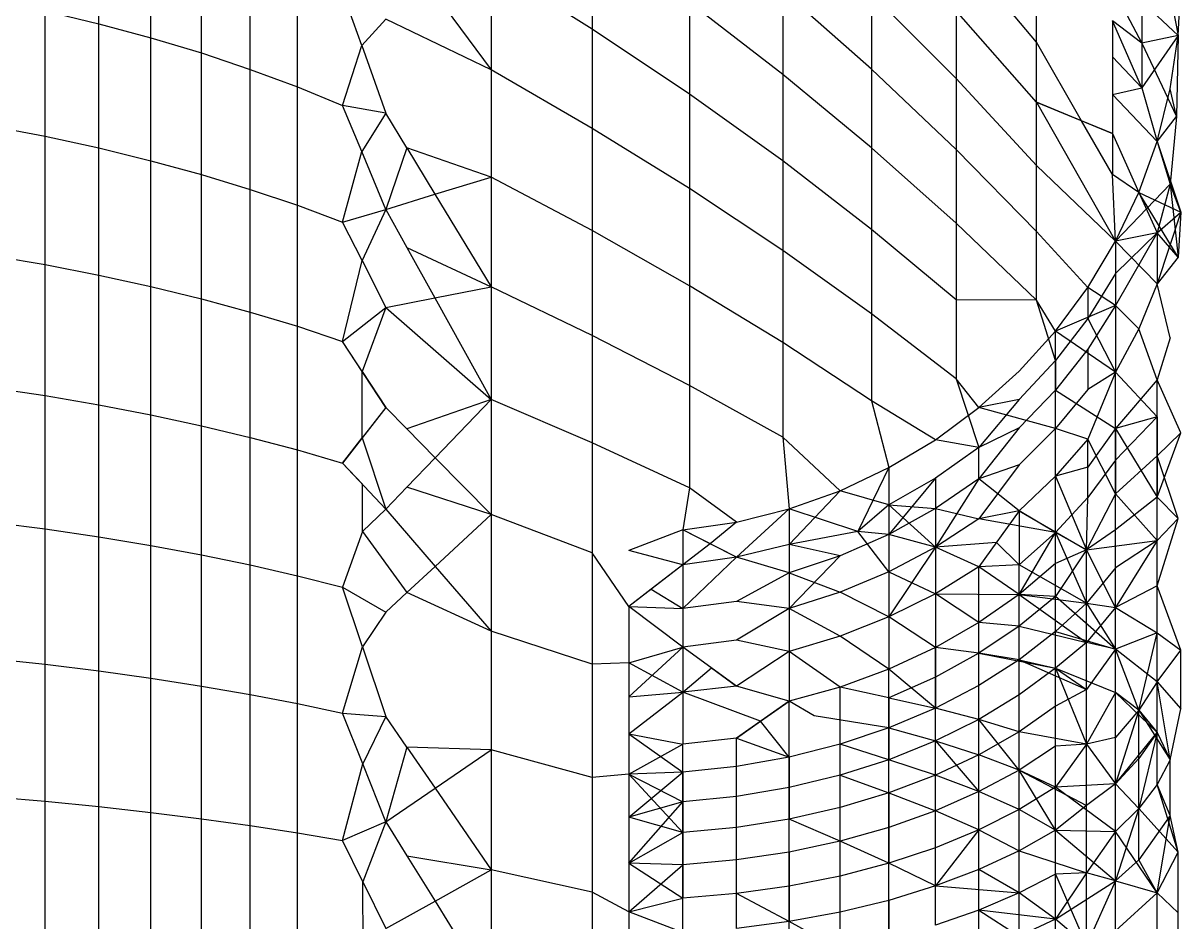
# Model space of a CAD drawing. Header units: inches. Extents: x 17 to 4615, y 5 to 3256.
# Drawn here: x 743.485 to 744.533, y 2417.749 to 2418.563 of the extents above; entities that cross this region are included whole.
import ezdxf

# ---------------------------------------------------------------- set-up
doc = ezdxf.new("R2010")
doc.units = ezdxf.units.IN
doc.header["$MEASUREMENT"] = 0

msp = doc.modelspace()

# ---------------------------------------------------------------- linework, layer by layer
for p, q in [((743.5533, 2418.5625), (743.5533, 2418.6722)), ((743.6005, 2418.5498), (743.6005, 2418.6583)), ((743.6463, 2418.536), (743.6463, 2418.6432)), ((744.0003, 2418.6448), (744.0003, 2418.5577)), ((743.6906, 2418.5211), (743.6906, 2418.627)), ((744.4027, 2418.5459), (744.33, 2418.6327)), ((743.9086, 2418.6149), (743.9086, 2418.5207)), ((744.0003, 2418.5577), (743.9086, 2418.6149)), ((744.5176, 2418.6222), (744.5309, 2418.5519)), ((743.7333, 2418.5053), (743.7333, 2418.6097)), ((744.4027, 2418.5459), (744.4027, 2418.5975)), ((744.4713, 2418.596), (744.4981, 2418.5449)), ((744.5309, 2418.5519), (744.5333, 2418.6008)), ((743.7915, 2418.5429), (743.7742, 2418.5913)), ((743.858, 2418.5893), (743.9086, 2418.5207)), ((744.1728, 2418.5922), (744.1728, 2418.5166)), ((744.2533, 2418.5213), (744.1728, 2418.5922)), ((744.2533, 2418.5897), (744.2533, 2418.5213)), ((744.33, 2418.5128), (744.2533, 2418.5897)), ((744.4981, 2418.5826), (744.5309, 2418.5519)), ((744.4981, 2418.5826), (744.4981, 2418.5449)), ((743.5048, 2418.5741), (743.5533, 2418.5625)), ((743.5048, 2418.4605), (743.5048, 2418.5741)), ((744.0884, 2418.5816), (744.0884, 2418.4988)), ((744.1728, 2418.5166), (744.0884, 2418.5816)), ((744.33, 2418.5742), (744.33, 2418.5128)), ((744.4027, 2418.4914), (744.33, 2418.5742)), ((743.5533, 2418.5625), (743.6005, 2418.5498)), ((743.5533, 2418.45), (743.5533, 2418.5625)), ((743.8134, 2418.5667), (743.7915, 2418.5429)), ((743.9086, 2418.5207), (743.8134, 2418.5667)), ((744.4981, 2418.5044), (744.4713, 2418.5651)), ((744.4713, 2418.5651), (744.4713, 2418.5326)), ((744.4981, 2418.5449), (744.4713, 2418.5651)), ((744.0003, 2418.5577), (744.0003, 2418.4677)), ((744.0884, 2418.4988), (744.0003, 2418.5577)), ((744.5309, 2418.5519), (744.4981, 2418.5449)), ((744.5309, 2418.5519), (744.4981, 2418.5044)), ((744.5237, 2418.5034), (744.5309, 2418.5519)), ((744.5309, 2418.5519), (744.5294, 2418.4783)), ((743.6005, 2418.5498), (743.6463, 2418.536)), ((743.6005, 2418.4384), (743.6005, 2418.5498)), ((743.7742, 2418.4884), (743.7915, 2418.5429)), ((743.7915, 2418.5429), (743.8134, 2418.4814)), ((744.4027, 2418.4914), (744.4027, 2418.5459)), ((744.4435, 2418.4744), (744.4027, 2418.5459)), ((744.4981, 2418.5449), (744.5294, 2418.4783)), ((744.4981, 2418.5449), (744.4981, 2418.5044)), ((743.6463, 2418.536), (743.6906, 2418.5211)), ((743.6463, 2418.4259), (743.6463, 2418.536)), ((744.4713, 2418.5326), (744.4981, 2418.5044)), ((744.4713, 2418.5326), (744.4713, 2418.4985)), ((743.6906, 2418.5211), (743.7333, 2418.5053)), ((743.6906, 2418.4124), (743.6906, 2418.5211)), ((743.9086, 2418.5207), (743.9086, 2418.4236)), ((744.0003, 2418.4677), (743.9086, 2418.5207)), ((744.2533, 2418.5213), (744.2533, 2418.45)), ((744.33, 2418.4486), (744.2533, 2418.5213)), ((744.1728, 2418.5166), (744.1728, 2418.4382)), ((744.2533, 2418.45), (744.1728, 2418.5166)), ((744.33, 2418.5128), (744.33, 2418.4486)), ((744.4027, 2418.4341), (744.33, 2418.5128)), ((743.7333, 2418.5053), (743.7742, 2418.4884)), ((743.7333, 2418.398), (743.7333, 2418.5053)), ((744.0884, 2418.4988), (744.0884, 2418.4132)), ((744.1728, 2418.4382), (744.0884, 2418.4988)), ((744.4713, 2418.4985), (744.4981, 2418.5044)), ((744.4713, 2418.4985), (744.5118, 2418.4558)), ((744.4713, 2418.4985), (744.4713, 2418.4629)), ((744.4981, 2418.5044), (744.5118, 2418.4558)), ((744.5118, 2418.4558), (744.5237, 2418.5034)), ((744.5294, 2418.4783), (744.5237, 2418.5034)), ((743.8134, 2418.4814), (743.7742, 2418.4884)), ((743.7916, 2418.4466), (743.7742, 2418.4884)), ((744.4027, 2418.4341), (744.4027, 2418.4914)), ((744.4027, 2418.4914), (744.4743, 2418.3654)), ((744.4027, 2418.4914), (744.4713, 2418.4629)), ((744.4435, 2418.4744), (744.4027, 2418.4914)), ((743.8134, 2418.4814), (743.7916, 2418.4466)), ((743.8324, 2418.45), (743.8134, 2418.4814)), ((744.5118, 2418.4558), (744.5294, 2418.4783)), ((744.5294, 2418.4783), (744.5237, 2418.417)), ((743.4552, 2418.47), (743.5048, 2418.4605)), ((744.0003, 2418.4677), (744.0003, 2418.3751)), ((744.0884, 2418.4132), (744.0003, 2418.4677)), ((744.4713, 2418.4259), (744.4435, 2418.4744)), ((744.4713, 2418.4629), (744.4435, 2418.4744)), ((743.5048, 2418.4605), (743.5533, 2418.45)), ((743.5048, 2418.3442), (743.5048, 2418.4605)), ((744.4713, 2418.4629), (744.4953, 2418.4097)), ((744.4713, 2418.4629), (744.4713, 2418.4259)), ((743.5533, 2418.45), (743.6005, 2418.4384)), ((743.5533, 2418.3348), (743.5533, 2418.45)), ((743.7742, 2418.3828), (743.7916, 2418.4466)), ((743.8134, 2418.3942), (743.7916, 2418.4466)), ((743.8324, 2418.45), (743.8134, 2418.3942)), ((743.9086, 2418.4236), (743.8324, 2418.45)), ((743.8324, 2418.45), (743.8578, 2418.408)), ((744.2533, 2418.45), (744.2533, 2418.376)), ((744.33, 2418.3817), (744.2533, 2418.45)), ((744.33, 2418.4486), (744.33, 2418.3817)), ((744.4027, 2418.3742), (744.33, 2418.4486)), ((744.4953, 2418.4097), (744.5118, 2418.4558)), ((744.5118, 2418.4558), (744.5237, 2418.417)), ((744.5118, 2418.4558), (744.5333, 2418.3917)), ((743.6005, 2418.4384), (743.6463, 2418.4259)), ((743.6005, 2418.3244), (743.6005, 2418.4384)), ((744.1728, 2418.4382), (744.1728, 2418.3571)), ((744.2533, 2418.376), (744.1728, 2418.4382)), ((743.6463, 2418.4259), (743.6906, 2418.4124)), ((743.6463, 2418.3132), (743.6463, 2418.4259)), ((744.4027, 2418.3742), (744.4027, 2418.4341)), ((744.4743, 2418.3654), (744.4027, 2418.4341)), ((744.4743, 2418.3654), (744.4713, 2418.4259)), ((744.4953, 2418.4097), (744.4713, 2418.4259)), ((743.8578, 2418.408), (743.9086, 2418.4236)), ((743.9086, 2418.4236), (743.9086, 2418.324)), ((744.0003, 2418.3751), (743.9086, 2418.4236)), ((744.4743, 2418.3654), (744.5237, 2418.417)), ((744.5237, 2418.417), (744.5118, 2418.3731)), ((744.5333, 2418.3917), (744.5237, 2418.417)), ((744.5237, 2418.417), (744.5309, 2418.3509)), ((743.6906, 2418.4124), (743.7333, 2418.398)), ((743.6906, 2418.3012), (743.6906, 2418.4124)), ((743.8134, 2418.3942), (743.8578, 2418.408)), ((743.8578, 2418.408), (743.9086, 2418.324)), ((744.0884, 2418.4132), (744.0884, 2418.3251)), ((744.1728, 2418.3571), (744.0884, 2418.4132)), ((744.4743, 2418.3654), (744.4953, 2418.4097)), ((744.4953, 2418.4097), (744.5333, 2418.3917)), ((744.5309, 2418.3509), (744.4953, 2418.4097)), ((744.4953, 2418.4097), (744.5118, 2418.3731)), ((743.7333, 2418.398), (743.7742, 2418.3828)), ((743.7333, 2418.2883), (743.7333, 2418.398)), ((743.7742, 2418.3828), (743.8134, 2418.3942)), ((743.8134, 2418.3942), (743.7918, 2418.348)), ((743.8134, 2418.3942), (743.8324, 2418.3598)), ((743.7918, 2418.348), (743.7742, 2418.3828)), ((744.5333, 2418.3917), (744.5118, 2418.3267)), ((744.5118, 2418.3731), (744.5333, 2418.3917)), ((744.5333, 2418.3917), (744.5309, 2418.3509)), ((744.0003, 2418.3751), (744.0003, 2418.28)), ((744.0884, 2418.3251), (744.0003, 2418.3751)), ((744.2533, 2418.376), (744.2533, 2418.2996)), ((744.33, 2418.3123), (744.2533, 2418.376)), ((744.33, 2418.3817), (744.33, 2418.3123)), ((744.4027, 2418.3119), (744.33, 2418.3817)), ((744.4027, 2418.3119), (744.4027, 2418.3742)), ((744.4027, 2418.3742), (744.4491, 2418.3234)), ((744.5118, 2418.3731), (744.4743, 2418.3362)), ((744.5118, 2418.3731), (744.4743, 2418.3073)), ((744.5118, 2418.3731), (744.4743, 2418.3654)), ((744.5118, 2418.3731), (744.5118, 2418.3267)), ((744.5309, 2418.3509), (744.5118, 2418.3731)), ((744.4491, 2418.3234), (744.4743, 2418.3654)), ((744.4743, 2418.3654), (744.4743, 2418.3362)), ((744.4743, 2418.3654), (744.5118, 2418.3267)), ((744.4743, 2418.3654), (744.4743, 2418.3073)), ((743.4552, 2418.3527), (743.5048, 2418.3442)), ((743.8324, 2418.3598), (743.9086, 2418.324)), ((743.8324, 2418.3598), (743.8577, 2418.314)), ((744.1728, 2418.3571), (744.1728, 2418.2737)), ((744.2533, 2418.2996), (744.1728, 2418.3571)), ((743.5048, 2418.3442), (743.5533, 2418.3348)), ((743.5048, 2418.2255), (743.5048, 2418.3442)), ((743.7742, 2418.2746), (743.7918, 2418.348)), ((743.7918, 2418.348), (743.8134, 2418.3053)), ((744.5309, 2418.3509), (744.5118, 2418.3267)), ((743.5533, 2418.3348), (743.6005, 2418.3244)), ((743.5533, 2418.2172), (743.5533, 2418.3348)), ((744.4743, 2418.3362), (744.4491, 2418.2954)), ((744.4743, 2418.3362), (744.4743, 2418.3073)), ((743.6005, 2418.3244), (743.6463, 2418.3132)), ((743.6005, 2418.2081), (743.6005, 2418.3244)), ((743.8577, 2418.314), (743.9086, 2418.324)), ((743.9086, 2418.324), (743.9086, 2418.222)), ((744.0003, 2418.28), (743.9086, 2418.324)), ((744.0884, 2418.3251), (744.0884, 2418.2346)), ((744.1728, 2418.2737), (744.0884, 2418.3251)), ((744.4198, 2418.284), (744.4491, 2418.3234)), ((744.4491, 2418.3234), (744.4491, 2418.2954)), ((744.4743, 2418.3073), (744.4491, 2418.3234)), ((744.5118, 2418.3267), (744.4953, 2418.286)), ((744.5237, 2418.278), (744.5118, 2418.3267)), ((743.6463, 2418.3132), (743.6906, 2418.3012)), ((743.6463, 2418.1982), (743.6463, 2418.3132)), ((743.8134, 2418.3053), (743.8577, 2418.314)), ((743.8577, 2418.314), (743.9086, 2418.222)), ((744.33, 2418.3123), (744.33, 2418.2407)), ((744.4027, 2418.3119), (744.33, 2418.3123)), ((744.4198, 2418.2572), (744.4027, 2418.3119)), ((744.4198, 2418.284), (744.4027, 2418.3119)), ((743.6906, 2418.3012), (743.7333, 2418.2883)), ((743.6906, 2418.1876), (743.6906, 2418.3012)), ((743.7742, 2418.2746), (743.8134, 2418.3053)), ((743.8134, 2418.3053), (743.7919, 2418.2475)), ((743.8134, 2418.3053), (743.9086, 2418.222)), ((744.2533, 2418.2996), (744.2533, 2418.2209)), ((744.33, 2418.2407), (744.2533, 2418.2996)), ((744.4743, 2418.3073), (744.4198, 2418.284)), ((744.4743, 2418.3073), (744.4491, 2418.2677)), ((744.4743, 2418.3073), (744.4953, 2418.286)), ((744.4743, 2418.3073), (744.4743, 2418.2468)), ((744.4491, 2418.2954), (744.4198, 2418.2572)), ((744.4491, 2418.2954), (744.4743, 2418.2468)), ((743.7333, 2418.2883), (743.7742, 2418.2746)), ((743.7333, 2418.1763), (743.7333, 2418.2883)), ((744.0003, 2418.28), (744.0003, 2418.1826)), ((744.0884, 2418.2346), (744.0003, 2418.28)), ((744.3869, 2418.2477), (744.4198, 2418.284)), ((744.4198, 2418.2572), (744.4198, 2418.284)), ((744.4743, 2418.2468), (744.4198, 2418.284)), ((744.4953, 2418.286), (744.4743, 2418.2468)), ((744.5118, 2418.2397), (744.4953, 2418.286)), ((744.5237, 2418.278), (744.5118, 2418.2397)), ((743.8134, 2418.2147), (743.7742, 2418.2746)), ((743.7919, 2418.2475), (743.7742, 2418.2746)), ((744.1728, 2418.2737), (744.1728, 2418.188)), ((744.2533, 2418.2209), (744.1728, 2418.2737)), ((744.4491, 2418.2677), (744.4198, 2418.2306)), ((744.4491, 2418.2677), (744.4491, 2418.2312)), ((744.4198, 2418.2572), (744.3869, 2418.2219)), ((744.4198, 2418.1956), (744.4198, 2418.2572)), ((744.4198, 2418.2572), (744.4198, 2418.2306)), ((743.7919, 2418.2475), (743.8134, 2418.2147)), ((743.792, 2418.1872), (743.7919, 2418.2475)), ((744.3505, 2418.2148), (744.3869, 2418.2477)), ((744.4743, 2418.2468), (744.4491, 2418.2312)), ((744.4743, 2418.2468), (744.4491, 2418.1862)), ((744.4743, 2418.1957), (744.4743, 2418.2468)), ((744.5118, 2418.2064), (744.4743, 2418.2468)), ((744.33, 2418.2407), (744.3505, 2418.1786)), ((744.3505, 2418.2148), (744.33, 2418.2407)), ((744.5118, 2418.2397), (744.4743, 2418.1957)), ((744.5118, 2418.2064), (744.5118, 2418.2397)), ((744.5333, 2418.1918), (744.5118, 2418.2397)), ((744.5118, 2418.171), (744.5118, 2418.2397)), ((743.4552, 2418.233), (743.5048, 2418.2255)), ((743.5048, 2418.2255), (743.5533, 2418.2172)), ((743.5048, 2418.1047), (743.5048, 2418.2255)), ((744.0884, 2418.2346), (744.0884, 2418.142)), ((744.1728, 2418.188), (744.0884, 2418.2346)), ((744.4198, 2418.2306), (744.3869, 2418.1964)), ((744.4491, 2418.2312), (744.4198, 2418.1956)), ((744.4198, 2418.2306), (744.4743, 2418.1957)), ((743.5533, 2418.2172), (743.6005, 2418.2081)), ((743.5533, 2418.0976), (743.5533, 2418.2172)), ((743.9086, 2418.222), (743.8324, 2418.1954)), ((743.8581, 2418.1693), (743.9086, 2418.222)), ((743.9086, 2418.222), (743.9086, 2418.1179)), ((744.0003, 2418.1826), (743.9086, 2418.222)), ((744.2533, 2418.2209), (744.269, 2418.1604)), ((744.3111, 2418.1856), (744.2533, 2418.2209)), ((744.3869, 2418.2219), (744.3505, 2418.2148)), ((744.3869, 2418.2219), (744.3505, 2418.1786)), ((743.6005, 2418.2081), (743.6463, 2418.1982)), ((743.6005, 2418.0897), (743.6005, 2418.2081)), ((743.8134, 2418.2147), (743.7742, 2418.1642)), ((743.8134, 2418.2147), (743.792, 2418.1872)), ((743.8324, 2418.1954), (743.8134, 2418.2147)), ((744.3111, 2418.1856), (744.3505, 2418.2148)), ((744.4198, 2418.1956), (744.3505, 2418.2148)), ((744.5118, 2418.2064), (744.4743, 2418.167)), ((744.5118, 2418.2064), (744.4743, 2418.1957)), ((744.5118, 2418.171), (744.5118, 2418.2064)), ((744.5118, 2418.2064), (744.5118, 2418.1336)), ((743.6463, 2418.1982), (743.6906, 2418.1876)), ((743.6463, 2418.0812), (743.6463, 2418.1982)), ((743.8324, 2418.1954), (743.8581, 2418.1693)), ((744.3869, 2418.1964), (744.3505, 2418.1786)), ((744.3869, 2418.1964), (744.3505, 2418.1501)), ((744.4198, 2418.1956), (744.3869, 2418.1627)), ((744.4198, 2418.1524), (744.4198, 2418.1956)), ((744.4491, 2418.1862), (744.4198, 2418.1956)), ((744.4743, 2418.1957), (744.4491, 2418.1607)), ((744.4743, 2418.167), (744.4743, 2418.1957)), ((744.4743, 2418.1957), (744.5118, 2418.1336)), ((744.4743, 2418.1957), (744.4743, 2418.1364)), ((743.6906, 2418.1876), (743.7333, 2418.1763)), ((743.6906, 2418.0721), (743.6906, 2418.1876)), ((743.7742, 2418.1642), (743.792, 2418.1872)), ((743.792, 2418.1872), (743.8134, 2418.1226)), ((744.1728, 2418.188), (744.1785, 2418.1229)), ((744.2247, 2418.1394), (744.1728, 2418.188)), ((744.269, 2418.1604), (744.3111, 2418.1856)), ((744.3505, 2418.1786), (744.3111, 2418.1856)), ((744.4491, 2418.1862), (744.4198, 2418.1524)), ((744.4491, 2418.1607), (744.4491, 2418.1862)), ((744.4743, 2418.1364), (744.4491, 2418.1862)), ((744.5333, 2418.1918), (744.5118, 2418.171)), ((744.5118, 2418.1336), (744.5333, 2418.1918)), ((743.7333, 2418.1763), (743.7742, 2418.1642)), ((743.7333, 2418.0623), (743.7333, 2418.1763)), ((744.0003, 2418.1826), (744.0003, 2418.0832)), ((744.0884, 2418.142), (744.0003, 2418.1826)), ((744.3505, 2418.1786), (744.3111, 2418.1507)), ((744.3505, 2418.1501), (744.3505, 2418.1786)), ((743.8134, 2418.1226), (743.7742, 2418.1642)), ((743.7921, 2418.1453), (743.7742, 2418.1642)), ((743.8324, 2418.1425), (743.8581, 2418.1693)), ((743.8581, 2418.1693), (743.9086, 2418.1179)), ((744.3869, 2418.1627), (744.3505, 2418.1501)), ((744.3869, 2418.1627), (744.3505, 2418.1138)), ((744.4743, 2418.167), (744.4491, 2418.1332)), ((744.5118, 2418.171), (744.4743, 2418.1364)), ((744.4743, 2418.1364), (744.4743, 2418.167)), ((744.5118, 2418.1336), (744.5118, 2418.171)), ((744.5309, 2418.1142), (744.5118, 2418.171)), ((744.2247, 2418.1394), (744.269, 2418.1604)), ((744.269, 2418.1604), (744.2407, 2418.1023)), ((744.269, 2418.1604), (744.269, 2418.1265)), ((744.4198, 2418.1524), (744.3869, 2418.1212)), ((744.4491, 2418.1607), (744.4198, 2418.1524)), ((744.4198, 2418.1015), (744.4198, 2418.1524)), ((744.4198, 2418.1524), (744.448, 2418.0859)), ((744.4491, 2418.1332), (744.4491, 2418.1607)), ((743.7922, 2418.1025), (743.7921, 2418.1453)), ((743.8324, 2418.1425), (743.8134, 2418.1226)), ((743.9086, 2418.1179), (743.8324, 2418.1425)), ((744.0884, 2418.142), (744.0823, 2418.1038)), ((744.1309, 2418.111), (744.0884, 2418.142)), ((744.3111, 2418.1507), (744.269, 2418.1265)), ((744.3111, 2418.1507), (744.269, 2418.0998)), ((744.3111, 2418.1507), (744.3111, 2418.0881)), ((744.3505, 2418.1501), (744.3111, 2418.1231)), ((744.3505, 2418.1501), (744.3111, 2418.0881)), ((744.3869, 2418.1212), (744.3505, 2418.1501)), ((744.1785, 2418.1229), (744.2247, 2418.1394)), ((744.2247, 2418.1394), (744.1785, 2418.0906)), ((744.269, 2418.1265), (744.2247, 2418.1394)), ((744.4491, 2418.1332), (744.4198, 2418.1015)), ((744.4743, 2418.1364), (744.448, 2418.0859)), ((744.448, 2418.0859), (744.4491, 2418.1332)), ((744.4743, 2418.1039), (744.4743, 2418.1364)), ((744.5118, 2418.0943), (744.4743, 2418.1364)), ((744.5118, 2418.1336), (744.4743, 2418.1039)), ((744.5118, 2418.0943), (744.5118, 2418.1336)), ((744.5118, 2418.1336), (744.5309, 2418.1142)), ((743.8134, 2418.1226), (743.7922, 2418.1025)), ((743.8134, 2418.1226), (743.858, 2418.0708)), ((744.1309, 2418.111), (744.1785, 2418.1229)), ((744.1785, 2418.1229), (744.1309, 2418.0792)), ((744.2407, 2418.1023), (744.1785, 2418.1229)), ((744.1785, 2418.1229), (744.1785, 2418.0906)), ((744.269, 2418.1265), (744.2407, 2418.1023)), ((744.269, 2418.1265), (744.269, 2418.0658)), ((744.3111, 2418.0881), (744.269, 2418.1265)), ((744.269, 2418.1265), (744.3111, 2418.1231)), ((744.3111, 2418.1231), (744.269, 2418.0998)), ((744.3111, 2418.1231), (744.3505, 2418.1138)), ((744.3869, 2418.1212), (744.3505, 2418.1138)), ((744.3869, 2418.1212), (744.3505, 2418.0703)), ((744.3869, 2418.1212), (744.3869, 2418.0723)), ((744.3869, 2418.1212), (744.448, 2418.0859)), ((744.4198, 2418.1015), (744.3869, 2418.1212)), ((743.4552, 2418.1111), (743.5048, 2418.1047)), ((743.858, 2418.0708), (743.9086, 2418.1179)), ((743.9086, 2418.1179), (743.9086, 2418.012)), ((744.0003, 2418.0832), (743.9086, 2418.1179)), ((744.0823, 2418.1038), (744.1309, 2418.111)), ((744.1309, 2418.111), (744.1071, 2418.0913)), ((744.3505, 2418.1138), (744.3111, 2418.0881)), ((744.4198, 2418.1015), (744.3505, 2418.1138)), ((744.5309, 2418.1142), (744.5118, 2418.0943)), ((744.5118, 2418.0532), (744.5309, 2418.1142)), ((743.5048, 2418.1047), (743.5533, 2418.0976)), ((743.5048, 2417.9821), (743.5048, 2418.1047)), ((743.7922, 2418.1025), (743.7742, 2418.0519)), ((743.7922, 2418.1025), (743.8324, 2418.047)), ((744.0823, 2418.1038), (744.0333, 2418.0852)), ((744.1309, 2418.0792), (744.0823, 2418.1038)), ((744.0823, 2418.1038), (744.0823, 2418.0325)), ((744.1071, 2418.0913), (744.0823, 2418.1038)), ((744.0823, 2418.1038), (744.0823, 2418.0723)), ((744.2407, 2418.1023), (744.1785, 2418.0906)), ((744.269, 2418.0998), (744.2247, 2418.0804)), ((744.269, 2418.0658), (744.2407, 2418.1023)), ((744.269, 2418.0998), (744.2407, 2418.1023)), ((744.3111, 2418.0881), (744.269, 2418.0998)), ((744.4198, 2418.1015), (744.3869, 2418.0723)), ((744.3869, 2418.0453), (744.4198, 2418.1015)), ((744.4198, 2418.0734), (744.4198, 2418.1015)), ((744.4198, 2418.1015), (744.448, 2418.0375)), ((744.448, 2418.0859), (744.4198, 2418.1015)), ((744.4743, 2418.1039), (744.448, 2418.0859)), ((744.4743, 2418.0695), (744.4743, 2418.1039)), ((743.5533, 2418.0976), (743.6005, 2418.0897)), ((743.5533, 2417.9761), (743.5533, 2418.0976)), ((743.6005, 2418.0897), (743.6463, 2418.0812)), ((743.6005, 2417.9696), (743.6005, 2418.0897)), ((744.1071, 2418.0913), (744.0823, 2418.0723)), ((744.1309, 2418.0792), (744.1071, 2418.0913)), ((744.1785, 2418.0906), (744.1309, 2418.0792)), ((744.2247, 2418.0804), (744.1785, 2418.0906)), ((744.1785, 2418.0906), (744.1785, 2418.0327)), ((744.3663, 2418.0924), (744.3111, 2418.0881)), ((744.3869, 2418.0723), (744.3663, 2418.0924)), ((744.448, 2418.0859), (744.5118, 2418.0943)), ((744.5118, 2418.0943), (744.4743, 2418.0695)), ((744.5118, 2418.0943), (744.4743, 2418.0335)), ((744.5118, 2418.0532), (744.5118, 2418.0943)), ((743.6463, 2418.0812), (743.6906, 2418.0721)), ((743.6463, 2417.9624), (743.6463, 2418.0812)), ((744.0003, 2418.0832), (744.0003, 2417.9821)), ((744.0333, 2418.0345), (744.0003, 2418.0832)), ((744.0823, 2418.0723), (744.0333, 2418.0852)), ((744.1309, 2418.0792), (744.0823, 2418.0723)), ((744.1309, 2418.0792), (744.0823, 2418.0325)), ((744.1785, 2418.0651), (744.1309, 2418.0792)), ((744.2247, 2418.0804), (744.1785, 2418.0651)), ((744.2247, 2418.0804), (744.1785, 2418.0327)), ((744.3111, 2418.0881), (744.269, 2418.0658)), ((744.3111, 2418.0881), (744.269, 2418.025)), ((744.3505, 2418.0703), (744.3111, 2418.0881)), ((744.3111, 2418.0881), (744.3111, 2418.046)), ((744.448, 2418.0859), (744.4198, 2418.0734)), ((744.448, 2418.0859), (744.4198, 2418.0435)), ((744.448, 2418.0375), (744.448, 2418.0859)), ((744.4743, 2418.0335), (744.448, 2418.0859)), ((743.6906, 2418.0721), (743.7333, 2418.0623)), ((743.6906, 2417.9548), (743.6906, 2418.0721)), ((743.8324, 2418.047), (743.858, 2418.0708)), ((743.858, 2418.0708), (743.9086, 2418.012)), ((744.0823, 2418.0723), (744.0333, 2418.0345)), ((744.0823, 2418.0723), (744.0537, 2418.0502)), ((744.3505, 2418.0703), (744.3111, 2418.046)), ((744.3869, 2418.0723), (744.3505, 2418.0703)), ((744.3505, 2418.0198), (744.3505, 2418.0703)), ((744.3869, 2418.0453), (744.3505, 2418.0703)), ((744.4198, 2418.0734), (744.3869, 2418.0453)), ((744.3869, 2418.0453), (744.3869, 2418.0723)), ((744.448, 2418.0375), (744.3869, 2418.0723)), ((744.4198, 2418.0435), (744.4198, 2418.0734)), ((744.4743, 2418.0695), (744.448, 2418.0375)), ((744.4743, 2418.0335), (744.4743, 2418.0695)), ((743.7333, 2418.0623), (743.7742, 2418.0519)), ((743.7333, 2417.9466), (743.7333, 2418.0623)), ((744.1785, 2418.0651), (744.1309, 2418.039)), ((744.1785, 2418.0651), (744.2247, 2418.0473)), ((744.269, 2418.0658), (744.2247, 2418.0473)), ((744.269, 2418.0658), (744.269, 2418.025)), ((744.269, 2418.0658), (744.3111, 2418.046)), ((743.7742, 2418.0519), (743.8134, 2418.0292)), ((743.7923, 2417.9978), (743.7742, 2418.0519)), ((744.0537, 2418.0502), (744.0333, 2418.0345)), ((744.0537, 2418.0502), (744.0823, 2418.0325)), ((744.2247, 2418.0473), (744.1785, 2418.0327)), ((744.269, 2418.025), (744.2247, 2418.0473)), ((744.5118, 2418.0532), (744.4743, 2418.0335)), ((744.5118, 2418.0105), (744.5118, 2418.0532)), ((744.5333, 2417.9949), (744.5118, 2418.0532)), ((743.8324, 2418.047), (743.8134, 2418.0292)), ((743.9086, 2418.012), (743.8324, 2418.047)), ((744.1309, 2418.039), (744.0823, 2418.0325)), ((744.1785, 2418.0327), (744.1309, 2418.039)), ((744.3111, 2418.046), (744.269, 2418.025)), ((744.3111, 2418.046), (744.3111, 2417.9972)), ((744.3505, 2418.0198), (744.3111, 2418.046)), ((744.3111, 2418.046), (744.3869, 2418.0453)), ((744.3869, 2418.0453), (744.3505, 2418.0198)), ((744.3869, 2418.0165), (744.3869, 2418.0453)), ((744.3869, 2417.9862), (744.3869, 2418.0453)), ((744.3869, 2418.0453), (744.448, 2418.0375)), ((744.4198, 2418.0435), (744.3869, 2418.0453)), ((744.3869, 2418.0453), (744.448, 2418.0018)), ((744.4198, 2418.0435), (744.3869, 2418.0165)), ((744.4198, 2418.0119), (744.4198, 2418.0435)), ((744.4743, 2417.9958), (744.4198, 2418.0435)), ((744.448, 2418.0375), (744.4198, 2418.0119)), ((744.448, 2418.0018), (744.448, 2418.0375)), ((744.448, 2418.0375), (744.4743, 2418.0335)), ((744.448, 2418.0375), (744.4743, 2417.9958)), ((743.8134, 2418.0292), (743.7923, 2417.9978)), ((744.0333, 2418.0345), (744.0333, 2417.9833)), ((744.0333, 2418.0345), (744.0823, 2418.0325)), ((744.0823, 2417.9977), (744.0333, 2418.0345)), ((744.0823, 2418.0325), (744.0823, 2417.9567)), ((744.1785, 2418.0327), (744.1309, 2418.0039)), ((744.1785, 2418.0327), (744.1785, 2417.9938)), ((744.2247, 2418.0076), (744.1785, 2418.0327)), ((744.4743, 2418.0335), (744.448, 2418.0018)), ((744.4743, 2417.9958), (744.4743, 2418.0335)), ((744.4743, 2418.0335), (744.5118, 2418.0105)), ((744.269, 2418.025), (744.2247, 2418.0076)), ((744.269, 2418.025), (744.269, 2417.9777)), ((744.3111, 2417.9972), (744.269, 2418.025)), ((744.3505, 2418.0198), (744.3111, 2417.9972)), ((744.3505, 2417.9921), (744.3505, 2418.0198)), ((744.3869, 2418.0165), (744.3505, 2418.0198)), ((744.3869, 2418.0165), (744.3505, 2417.9921)), ((744.3869, 2417.9862), (744.3869, 2418.0165)), ((744.3869, 2418.0165), (744.448, 2418.0018)), ((743.9086, 2418.012), (743.9086, 2417.9045)), ((744.0003, 2417.9821), (743.9086, 2418.012)), ((744.2247, 2418.0076), (744.1785, 2417.9938)), ((744.269, 2417.9777), (744.2247, 2418.0076)), ((744.4198, 2418.0119), (744.3869, 2417.9862)), ((744.4198, 2417.9787), (744.4198, 2418.0119)), ((744.4198, 2418.0119), (744.4743, 2417.9958)), ((744.5118, 2418.0105), (744.4743, 2417.9958)), ((744.4953, 2417.9405), (744.5118, 2418.0105)), ((744.5118, 2417.9661), (744.5118, 2418.0105)), ((744.5118, 2418.0105), (744.5333, 2417.9949)), ((743.7742, 2417.9379), (743.7923, 2417.9978)), ((743.7923, 2417.9978), (743.8134, 2417.9347)), ((744.0333, 2417.9833), (744.0823, 2417.9977)), ((744.0333, 2417.9527), (744.0823, 2417.9977)), ((744.1309, 2418.0039), (744.0823, 2417.9977)), ((744.1309, 2417.9624), (744.0823, 2417.9977)), ((744.1785, 2417.9938), (744.1309, 2418.0039)), ((744.3111, 2417.9972), (744.269, 2417.9777)), ((744.3111, 2417.9705), (744.3111, 2417.9972)), ((744.3111, 2417.9972), (744.3111, 2417.9422)), ((744.3505, 2417.9921), (744.3111, 2417.9972)), ((744.448, 2418.0018), (744.4198, 2417.9787)), ((744.448, 2417.9591), (744.448, 2418.0018)), ((744.4743, 2417.9958), (744.448, 2418.0018)), ((744.4743, 2417.9958), (744.448, 2417.9591)), ((744.4743, 2417.9565), (744.4743, 2417.9958)), ((744.4953, 2417.9405), (744.4743, 2417.9958)), ((744.5118, 2417.9661), (744.4743, 2417.9958)), ((744.5118, 2417.9661), (744.5333, 2417.9949)), ((744.5333, 2417.9416), (744.5333, 2417.9949)), ((743.4552, 2417.9875), (743.5048, 2417.9821)), ((744.1785, 2417.9938), (744.1309, 2417.9624)), ((744.2247, 2417.9615), (744.1785, 2417.9938)), ((744.1785, 2417.9938), (744.1785, 2417.9487)), ((744.3505, 2417.9921), (744.3111, 2417.9705)), ((744.3505, 2417.9629), (744.3505, 2417.9921)), ((744.3869, 2417.9862), (744.3505, 2417.9921)), ((744.3505, 2417.9921), (744.4198, 2417.9787)), ((744.3869, 2417.9862), (744.3505, 2417.9629)), ((744.3869, 2417.9543), (744.3869, 2417.9862)), ((744.3869, 2417.9862), (744.4198, 2417.9787)), ((744.3869, 2417.9862), (744.448, 2417.9591)), ((743.5048, 2417.9821), (743.5533, 2417.9761)), ((743.5048, 2417.858), (743.5048, 2417.9821)), ((743.5533, 2417.9761), (743.6005, 2417.9696)), ((743.5533, 2417.8532), (743.5533, 2417.9761)), ((744.0333, 2417.9833), (744.0003, 2417.9821)), ((744.0003, 2417.9821), (744.0003, 2417.8795)), ((744.0333, 2417.9833), (744.0333, 2417.9527)), ((744.0823, 2417.9567), (744.0333, 2417.9833)), ((744.0823, 2417.9567), (744.1082, 2417.9789)), ((744.1082, 2417.9789), (744.1309, 2417.9624)), ((744.269, 2417.9777), (744.2247, 2417.9615)), ((744.269, 2417.9518), (744.269, 2417.9777)), ((744.3111, 2417.9422), (744.269, 2417.9777)), ((744.4198, 2417.9787), (744.3869, 2417.9543)), ((744.4198, 2417.9441), (744.4198, 2417.9787)), ((744.4198, 2417.9787), (744.4743, 2417.9565)), ((744.4198, 2417.9787), (744.448, 2417.9591)), ((744.4198, 2417.9787), (744.448, 2417.9097)), ((743.6005, 2417.9696), (743.6463, 2417.9624)), ((743.6005, 2417.8479), (743.6005, 2417.9696)), ((744.3111, 2417.9705), (744.269, 2417.9518)), ((744.3111, 2417.9422), (744.3111, 2417.9705)), ((744.5118, 2417.9661), (744.4953, 2417.9405)), ((744.5118, 2417.9203), (744.5118, 2417.9661)), ((744.5118, 2417.9661), (744.5333, 2417.9416)), ((744.5237, 2417.8956), (744.5118, 2417.9661)), ((743.6463, 2417.9624), (743.6906, 2417.9548)), ((743.6463, 2417.8422), (743.6463, 2417.9624)), ((743.6906, 2417.9548), (743.7333, 2417.9466)), ((743.6906, 2417.836), (743.6906, 2417.9548)), ((744.0333, 2417.9527), (744.0823, 2417.9567)), ((744.0333, 2417.9191), (744.0823, 2417.9567)), ((744.1309, 2417.9624), (744.0823, 2417.9567)), ((744.0823, 2417.9567), (744.0823, 2417.9098)), ((744.1528, 2417.9306), (744.0823, 2417.9567)), ((744.1785, 2417.9487), (744.1309, 2417.9624)), ((744.2247, 2417.9615), (744.1785, 2417.9487)), ((744.269, 2417.9518), (744.2247, 2417.9615)), ((744.2247, 2417.9096), (744.2247, 2417.9615)), ((744.3505, 2417.9629), (744.3111, 2417.9422)), ((744.3505, 2417.9322), (744.3505, 2417.9629)), ((744.3869, 2417.9543), (744.3505, 2417.9322)), ((744.3869, 2417.921), (744.3869, 2417.9543)), ((744.3869, 2417.8863), (744.3869, 2417.9543)), ((744.448, 2417.9591), (744.4198, 2417.9441)), ((744.448, 2417.9097), (744.448, 2417.9591)), ((744.4743, 2417.9565), (744.448, 2417.9097)), ((744.4743, 2417.9158), (744.4743, 2417.9565)), ((744.4743, 2417.9565), (744.5118, 2417.9203)), ((744.4953, 2417.9405), (744.4743, 2417.9565)), ((743.7333, 2417.9466), (743.7742, 2417.9379)), ((743.7333, 2417.8295), (743.7333, 2417.9466)), ((744.0333, 2417.9527), (744.0333, 2417.9191)), ((744.1785, 2417.9487), (744.1309, 2417.9151)), ((744.1528, 2417.9306), (744.1785, 2417.9487)), ((744.1785, 2417.8979), (744.1785, 2417.9487)), ((744.2012, 2417.9353), (744.1785, 2417.9487)), ((744.269, 2417.9244), (744.269, 2417.9518)), ((744.269, 2417.9518), (744.269, 2417.8956)), ((744.269, 2417.9518), (744.3111, 2417.9422)), ((744.4198, 2417.9441), (744.3869, 2417.921)), ((744.4198, 2417.908), (744.4198, 2417.9441)), ((743.7742, 2417.9379), (743.8134, 2417.9347)), ((743.7925, 2417.8919), (743.7742, 2417.9379)), ((743.8134, 2417.9347), (743.7925, 2417.8919)), ((743.8324, 2417.9069), (743.8134, 2417.9347)), ((744.269, 2417.9244), (744.2012, 2417.9353)), ((744.3111, 2417.9422), (744.269, 2417.9244)), ((744.3111, 2417.9126), (744.3111, 2417.9422)), ((744.3505, 2417.9322), (744.3111, 2417.9422)), ((744.3505, 2417.9322), (744.3111, 2417.9126)), ((744.3505, 2417.9001), (744.3505, 2417.9322)), ((744.3869, 2417.8863), (744.3505, 2417.9322)), ((744.3869, 2417.921), (744.3505, 2417.9322)), ((744.4953, 2417.9405), (744.4743, 2417.9158)), ((744.4953, 2417.9405), (744.4743, 2417.8738)), ((744.4953, 2417.8966), (744.4953, 2417.9405)), ((744.4953, 2417.9405), (744.5237, 2417.8956)), ((744.4953, 2417.9405), (744.5118, 2417.9203)), ((744.5237, 2417.8956), (744.5333, 2417.9416)), ((744.1309, 2417.9151), (744.1528, 2417.9306)), ((744.1785, 2417.8979), (744.1528, 2417.9306)), ((744.269, 2417.9244), (744.2247, 2417.9096)), ((744.269, 2417.8956), (744.269, 2417.9244)), ((744.269, 2417.9244), (744.3111, 2417.9126)), ((744.0333, 2417.9191), (744.0333, 2417.8826)), ((744.0333, 2417.9191), (744.0823, 2417.9098)), ((744.0333, 2417.9191), (744.0823, 2417.8843)), ((744.1309, 2417.9151), (744.0823, 2417.9098)), ((744.1309, 2417.8894), (744.1309, 2417.9151)), ((744.1309, 2417.9151), (744.1785, 2417.8979)), ((744.3111, 2417.9126), (744.269, 2417.8956)), ((744.3111, 2417.8816), (744.3111, 2417.9126)), ((744.3111, 2417.9126), (744.3505, 2417.8667)), ((744.3111, 2417.9126), (744.3505, 2417.9001)), ((744.3869, 2417.921), (744.3505, 2417.9001)), ((744.3869, 2417.8863), (744.3869, 2417.921)), ((744.448, 2417.9097), (744.3869, 2417.921)), ((744.4743, 2417.9158), (744.448, 2417.9097)), ((744.4743, 2417.8738), (744.5118, 2417.9203)), ((744.4743, 2417.8738), (744.4743, 2417.9158)), ((744.5118, 2417.9203), (744.4953, 2417.8966)), ((744.5118, 2417.9203), (744.4953, 2417.8514)), ((744.5118, 2417.8731), (744.5118, 2417.9203)), ((744.5118, 2417.9203), (744.5237, 2417.8956)), ((743.8324, 2417.9069), (743.8134, 2417.8392)), ((743.9086, 2417.9045), (743.8324, 2417.9069)), ((743.8324, 2417.9069), (743.8579, 2417.8697)), ((743.8579, 2417.8697), (743.9086, 2417.9045)), ((743.9086, 2417.9045), (743.9086, 2417.7957)), ((744.0003, 2417.8795), (743.9086, 2417.9045)), ((744.0333, 2417.8826), (744.0823, 2417.9098)), ((744.0823, 2417.8843), (744.0823, 2417.9098)), ((744.2247, 2417.9096), (744.1785, 2417.8979)), ((744.2247, 2417.8815), (744.2247, 2417.9096)), ((744.269, 2417.8956), (744.2247, 2417.9096)), ((744.4198, 2417.908), (744.3869, 2417.8863)), ((744.448, 2417.9097), (744.4198, 2417.908)), ((744.448, 2417.9097), (744.4198, 2417.8706)), ((744.4198, 2417.8706), (744.4198, 2417.908)), ((744.448, 2417.8542), (744.448, 2417.9097)), ((744.448, 2417.9097), (744.4743, 2417.8738)), ((743.7742, 2417.8225), (743.7925, 2417.8919)), ((743.8134, 2417.8392), (743.7925, 2417.8919)), ((744.1785, 2417.8979), (744.1309, 2417.8894)), ((744.1785, 2417.8704), (744.1785, 2417.8979)), ((744.1785, 2417.8979), (744.1785, 2417.8418)), ((744.269, 2417.8956), (744.2247, 2417.8815)), ((744.269, 2417.8656), (744.269, 2417.8956)), ((744.3111, 2417.8816), (744.269, 2417.8956)), ((744.3505, 2417.9001), (744.3111, 2417.8816)), ((744.3505, 2417.8667), (744.3505, 2417.9001)), ((744.3869, 2417.8863), (744.3505, 2417.9001)), ((744.4953, 2417.8966), (744.4743, 2417.8738)), ((744.4953, 2417.8514), (744.4953, 2417.8966)), ((744.5237, 2417.8956), (744.5118, 2417.8731)), ((744.5237, 2417.8451), (744.5237, 2417.8956)), ((744.0333, 2417.8826), (744.0003, 2417.8795)), ((744.0003, 2417.8795), (744.0003, 2417.7756)), ((744.0823, 2417.8843), (744.0333, 2417.8826)), ((744.0333, 2417.8435), (744.0823, 2417.8843)), ((744.0333, 2417.8826), (744.0333, 2417.8435)), ((744.0333, 2417.8826), (744.0823, 2417.8576)), ((744.0823, 2417.8296), (744.0333, 2417.8826)), ((744.1309, 2417.8894), (744.0823, 2417.8843)), ((744.0823, 2417.8576), (744.0823, 2417.8843)), ((744.0823, 2417.8843), (744.0823, 2417.8296)), ((744.1309, 2417.8624), (744.1309, 2417.8894)), ((744.2247, 2417.8815), (744.1785, 2417.8704)), ((744.2247, 2417.8523), (744.2247, 2417.8815)), ((744.2247, 2417.8815), (744.269, 2417.8656)), ((744.3111, 2417.8816), (744.269, 2417.8656)), ((744.3111, 2417.8493), (744.3111, 2417.8816)), ((744.3505, 2417.8667), (744.3111, 2417.8816)), ((744.3869, 2417.8863), (744.3505, 2417.8667)), ((744.3869, 2417.8504), (744.3869, 2417.8863)), ((744.4198, 2417.8319), (744.3869, 2417.8863)), ((744.4198, 2417.8706), (744.3869, 2417.8863)), ((744.3869, 2417.8863), (744.448, 2417.8542)), ((743.8134, 2417.8392), (743.8579, 2417.8697)), ((743.8579, 2417.8697), (743.9086, 2417.7957)), ((744.1785, 2417.8704), (744.1309, 2417.8624)), ((744.1785, 2417.8418), (744.1785, 2417.8704)), ((744.4198, 2417.8706), (744.3869, 2417.8504)), ((744.4743, 2417.8738), (744.4198, 2417.8706)), ((744.4198, 2417.8319), (744.4198, 2417.8706)), ((744.4743, 2417.8305), (744.4198, 2417.8706)), ((744.4743, 2417.8738), (744.448, 2417.8542)), ((744.4743, 2417.8305), (744.4743, 2417.8738)), ((744.4953, 2417.8514), (744.4743, 2417.8738)), ((744.5118, 2417.8731), (744.4953, 2417.8514)), ((744.5237, 2417.8451), (744.5118, 2417.8731)), ((744.5309, 2417.8119), (744.5118, 2417.8731)), ((743.4552, 2417.8623), (743.5048, 2417.858)), ((744.1309, 2417.8624), (744.0823, 2417.8576)), ((744.1309, 2417.8342), (744.1309, 2417.8624)), ((744.269, 2417.8656), (744.2247, 2417.8523)), ((744.269, 2417.8343), (744.269, 2417.8656)), ((744.269, 2417.8656), (744.269, 2417.8018)), ((744.269, 2417.8656), (744.3111, 2417.8493)), ((744.3505, 2417.8667), (744.3111, 2417.8493)), ((744.3505, 2417.832), (744.3505, 2417.8667)), ((744.3869, 2417.8504), (744.3505, 2417.8667)), ((743.5048, 2417.858), (743.5533, 2417.8532)), ((743.5048, 2417.7326), (743.5048, 2417.858)), ((743.5533, 2417.8532), (743.6005, 2417.8479)), ((743.5533, 2417.729), (743.5533, 2417.8532)), ((744.0823, 2417.8576), (744.0333, 2417.8435)), ((744.0333, 2417.8018), (744.0823, 2417.8576)), ((744.0823, 2417.8296), (744.0823, 2417.8576)), ((744.2247, 2417.8523), (744.1785, 2417.8418)), ((744.2247, 2417.8218), (744.2247, 2417.8523)), ((744.3111, 2417.8493), (744.269, 2417.8343)), ((744.3111, 2417.8158), (744.3111, 2417.8493)), ((744.3505, 2417.832), (744.3111, 2417.8493)), ((744.3869, 2417.8504), (744.3505, 2417.832)), ((744.3869, 2417.8132), (744.3869, 2417.8504)), ((744.4198, 2417.8319), (744.3869, 2417.8504)), ((744.448, 2417.8542), (744.4198, 2417.8319)), ((744.448, 2417.7932), (744.448, 2417.8542)), ((744.4953, 2417.8514), (744.4743, 2417.8305)), ((744.4953, 2417.8514), (744.4743, 2417.786)), ((744.4953, 2417.8049), (744.4953, 2417.8514)), ((744.4953, 2417.8514), (744.5309, 2417.8119)), ((743.6005, 2417.8479), (743.6463, 2417.8422)), ((743.6005, 2417.7251), (743.6005, 2417.8479)), ((743.6463, 2417.8422), (743.6906, 2417.836)), ((743.6463, 2417.7208), (743.6463, 2417.8422)), ((743.8134, 2417.8392), (743.7742, 2417.8225)), ((743.8134, 2417.8392), (743.7926, 2417.785)), ((743.8134, 2417.8392), (743.8324, 2417.8085)), ((744.0333, 2417.8435), (744.0333, 2417.8018)), ((744.0823, 2417.8296), (744.0333, 2417.8435)), ((744.1785, 2417.8418), (744.1309, 2417.8342)), ((744.1785, 2417.8119), (744.1785, 2417.8418)), ((744.2247, 2417.8218), (744.1785, 2417.8418)), ((744.5237, 2417.8451), (744.4953, 2417.8049)), ((744.5118, 2417.7751), (744.5237, 2417.8451)), ((744.5309, 2417.8119), (744.5237, 2417.8451)), ((743.6906, 2417.836), (743.7333, 2417.8295)), ((743.6906, 2417.7161), (743.6906, 2417.836)), ((743.7333, 2417.8295), (743.7742, 2417.8225)), ((743.7333, 2417.7112), (743.7333, 2417.8295)), ((744.0333, 2417.8018), (744.0823, 2417.8296)), ((744.1309, 2417.8342), (744.0823, 2417.8296)), ((744.0823, 2417.8005), (744.0823, 2417.8296)), ((744.0823, 2417.8296), (744.0823, 2417.7703)), ((744.1309, 2417.8048), (744.1309, 2417.8342)), ((744.269, 2417.8343), (744.2247, 2417.8218)), ((744.269, 2417.8018), (744.269, 2417.8343)), ((744.3505, 2417.832), (744.3111, 2417.8158)), ((744.3505, 2417.832), (744.3111, 2417.7812)), ((744.3505, 2417.7962), (744.3505, 2417.832)), ((744.3505, 2417.832), (744.3869, 2417.8132)), ((744.4198, 2417.8319), (744.3869, 2417.8132)), ((744.4198, 2417.792), (744.4198, 2417.8319)), ((744.4198, 2417.8319), (744.4743, 2417.786)), ((744.4198, 2417.8319), (744.4743, 2417.8305)), ((744.4743, 2417.8305), (744.448, 2417.7932)), ((744.4743, 2417.786), (744.4743, 2417.8305)), ((744.5118, 2417.7751), (744.4743, 2417.8305)), ((743.7926, 2417.785), (743.7742, 2417.8225)), ((744.2247, 2417.8218), (744.1785, 2417.8119)), ((744.2247, 2417.7901), (744.2247, 2417.8218)), ((744.269, 2417.8018), (744.2247, 2417.8218)), ((743.8324, 2417.8085), (743.9086, 2417.7957)), ((743.8324, 2417.8085), (743.8579, 2417.7675)), ((744.1785, 2417.8119), (744.1309, 2417.8048)), ((744.1785, 2417.781), (744.1785, 2417.8119)), ((744.1785, 2417.8119), (744.1785, 2417.749)), ((744.3111, 2417.8158), (744.269, 2417.8018)), ((744.3111, 2417.7812), (744.3111, 2417.8158)), ((744.3869, 2417.8132), (744.3505, 2417.7962)), ((744.3869, 2417.7749), (744.3869, 2417.8132)), ((744.3869, 2417.8132), (744.448, 2417.7932)), ((744.5118, 2417.7751), (744.5309, 2417.8119)), ((744.5309, 2417.7569), (744.5309, 2417.8119)), ((743.8579, 2417.7675), (743.9086, 2417.7957)), ((743.9086, 2417.7957), (743.9086, 2417.6858)), ((744.0003, 2417.7756), (743.9086, 2417.7957)), ((744.0333, 2417.8018), (744.0333, 2417.7578)), ((744.0823, 2417.8005), (744.0333, 2417.8018)), ((744.0333, 2417.8018), (744.0823, 2417.7703)), ((744.0333, 2417.7578), (744.0823, 2417.8005)), ((744.1309, 2417.8048), (744.0823, 2417.8005)), ((744.0823, 2417.7703), (744.0823, 2417.8005)), ((744.1309, 2417.7743), (744.1309, 2417.8048)), ((744.269, 2417.8018), (744.2247, 2417.7901)), ((744.269, 2417.7682), (744.269, 2417.8018)), ((744.3111, 2417.7812), (744.269, 2417.8018)), ((744.3505, 2417.7962), (744.3111, 2417.7812)), ((744.3505, 2417.7594), (744.3505, 2417.7962)), ((744.3869, 2417.7749), (744.3505, 2417.7962)), ((744.4953, 2417.8049), (744.4743, 2417.786)), ((744.5118, 2417.7751), (744.4953, 2417.8049)), ((744.2247, 2417.7901), (744.1785, 2417.781)), ((744.2247, 2417.7575), (744.2247, 2417.7901)), ((744.4198, 2417.792), (744.3869, 2417.7749)), ((744.448, 2417.7932), (744.4198, 2417.792)), ((744.448, 2417.7932), (744.4198, 2417.7511)), ((744.4198, 2417.7511), (744.4198, 2417.792)), ((744.4198, 2417.792), (744.448, 2417.7273)), ((744.4198, 2417.7511), (744.4743, 2417.786)), ((744.448, 2417.7273), (744.448, 2417.7932)), ((744.4743, 2417.786), (744.448, 2417.7932)), ((744.4743, 2417.786), (744.448, 2417.7273)), ((744.4743, 2417.7405), (744.4743, 2417.786)), ((744.4743, 2417.786), (744.5118, 2417.7751)), ((743.7926, 2417.785), (743.8134, 2417.7428)), ((743.7927, 2417.7234), (743.7926, 2417.785)), ((744.0003, 2417.7756), (744.0003, 2417.6707)), ((744.0333, 2417.7578), (744.0003, 2417.7756)), ((744.1785, 2417.781), (744.1309, 2417.7743)), ((744.1785, 2417.749), (744.1785, 2417.781)), ((744.3111, 2417.7812), (744.269, 2417.7682)), ((744.3111, 2417.7456), (744.3111, 2417.7812)), ((744.3111, 2417.7812), (744.3869, 2417.7749)), ((744.3869, 2417.7749), (744.3505, 2417.7594)), ((744.3869, 2417.7356), (744.3869, 2417.7749)), ((744.4198, 2417.7511), (744.3869, 2417.7749)), ((744.5118, 2417.7751), (744.4743, 2417.7405)), ((744.5309, 2417.7569), (744.5118, 2417.7751)), ((744.5118, 2417.7245), (744.5118, 2417.7751)), ((743.8134, 2417.7428), (743.8579, 2417.7675)), ((743.8579, 2417.7675), (743.9086, 2417.6858)), ((744.0333, 2417.7578), (744.0823, 2417.7703)), ((744.1309, 2417.7743), (744.0823, 2417.7703)), ((744.0823, 2417.7391), (744.0823, 2417.7703)), ((744.1309, 2417.7428), (744.1309, 2417.7743)), ((744.1785, 2417.749), (744.1309, 2417.7743)), ((744.269, 2417.7682), (744.2247, 2417.7575)), ((744.269, 2417.7337), (744.269, 2417.7682)), ((744.269, 2417.7682), (744.269, 2417.6982)), ((744.0333, 2417.7578), (744.0333, 2417.7118)), ((744.0823, 2417.7391), (744.0333, 2417.7578)), ((744.2247, 2417.7575), (744.1785, 2417.749)), ((744.2247, 2417.7238), (744.2247, 2417.7575)), ((744.3505, 2417.7594), (744.3111, 2417.7456)), ((744.3505, 2417.7215), (744.3505, 2417.7594)), ((744.4198, 2417.7511), (744.3505, 2417.7594)), ((744.3505, 2417.7594), (744.3869, 2417.7356)), ((744.5309, 2417.7009), (744.5309, 2417.7569)), ((744.1785, 2417.749), (744.1309, 2417.7428)), ((744.1785, 2417.716), (744.1785, 2417.749)), ((744.2247, 2417.7238), (744.1785, 2417.749)), ((744.4198, 2417.7511), (744.3869, 2417.7356)), ((744.4198, 2417.7093), (744.4198, 2417.7511)), ((744.448, 2417.7273), (744.4198, 2417.7511))]:
    msp.add_line(p, q)

doc.saveas('drawing.dxf')
